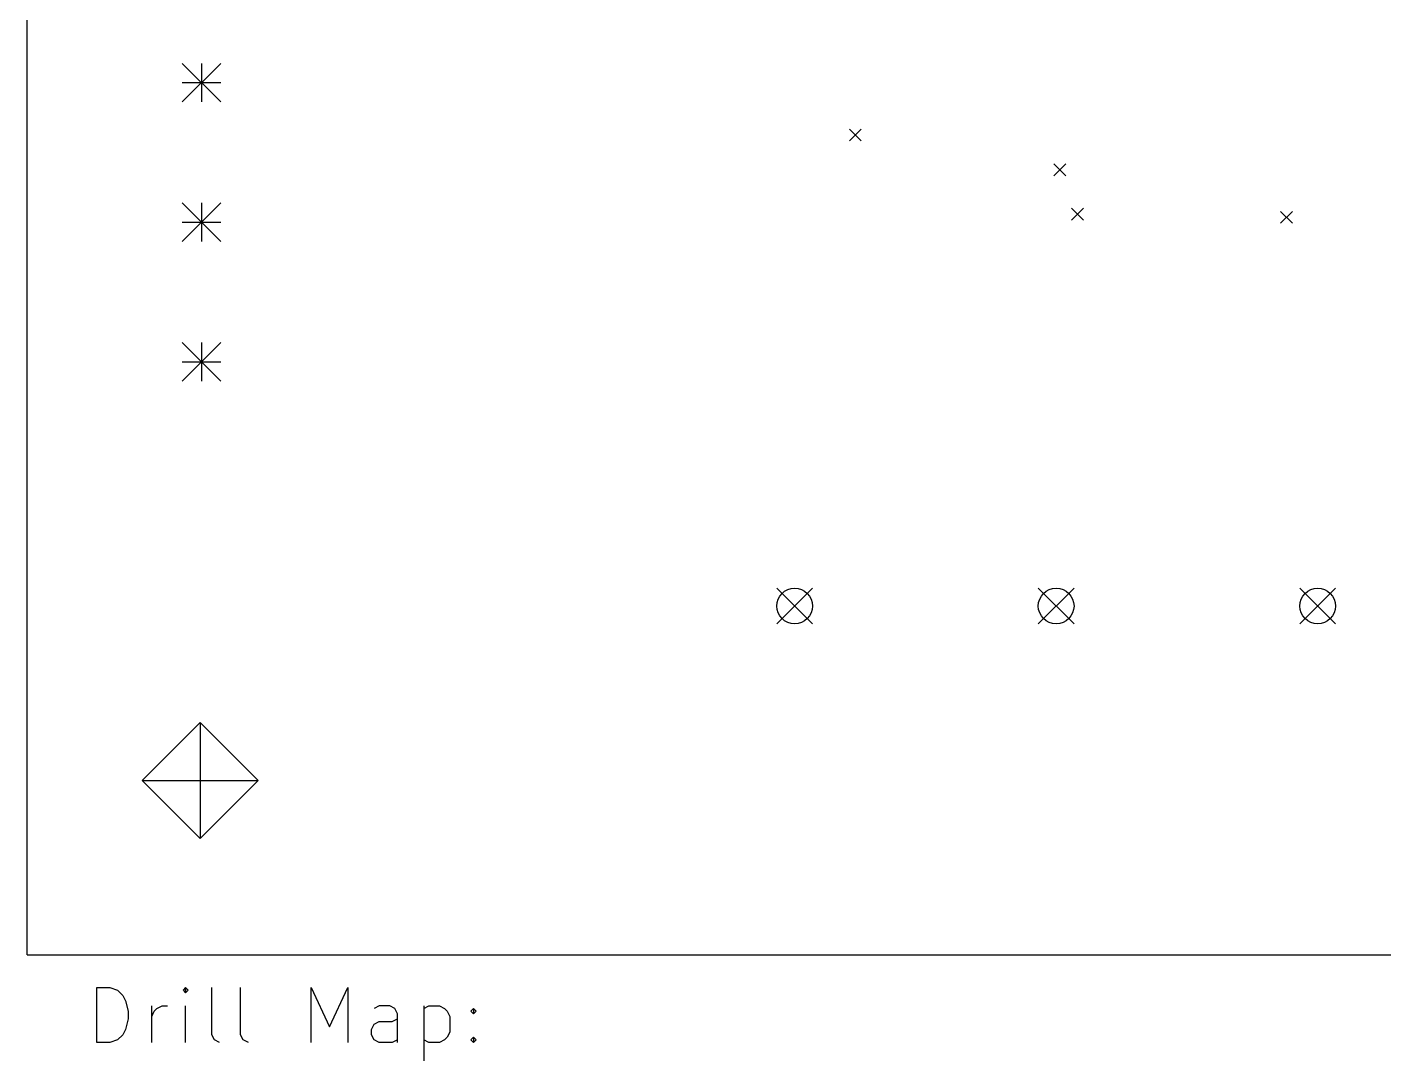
# Model space of a CAD drawing. Extents: x 3 to 18.8, y -15 to -2.7.
# Drawn here: x 3.1 to 5.044, y -13.352 to -11.87 of the extents above; entities that cross this region are included whole.
import ezdxf

# ---------------------------------------------------------------- set-up
doc = ezdxf.new("R2010")
doc.units = 0
doc.header["$MEASUREMENT"] = 0
doc.layers.add('BLACK', color=7, linetype='CONTINUOUS')

msp = doc.modelspace()

# ---------------------------------------------------------------- linework, layer by layer
at = {"layer": 'BLACK', "linetype": 'CONTINUOUS'}
for p, q in [((3.1, -13.2), (3.1, -2.7)), ((3.3224, -11.9224), (3.3776, -11.9776)), ((3.3776, -11.9224), (3.3224, -11.9776)), ((3.35, -11.9224), (3.35, -11.9776)), ((3.3224, -11.95), (3.3776, -11.95)), ((4.2785, -12.0165), (4.2955, -12.0335)), ((4.2955, -12.0165), (4.2785, -12.0335)), ((4.5715, -12.0665), (4.5885, -12.0835)), ((4.5885, -12.0665), (4.5715, -12.0835)), ((3.3224, -12.1224), (3.3776, -12.1776)), ((3.3776, -12.1224), (3.3224, -12.1776)), ((3.35, -12.1224), (3.35, -12.1776)), ((4.5969, -12.1299), (4.6139, -12.1469)), ((4.6139, -12.1299), (4.5969, -12.1469)), ((3.3224, -12.15), (3.3776, -12.15)), ((4.8965, -12.1345), (4.9135, -12.1515)), ((4.9135, -12.1345), (4.8965, -12.1515)), ((3.3224, -12.3224), (3.3776, -12.3776)), ((3.3776, -12.3224), (3.3224, -12.3776)), ((3.35, -12.3224), (3.35, -12.3776)), ((3.3224, -12.35), (3.3776, -12.35)), ((4.1744, -12.6744), (4.2256, -12.7256)), ((4.2256, -12.6744), (4.1744, -12.7256)), ((4.5492, -12.6744), (4.6004, -12.7256)), ((4.6004, -12.6744), (4.5492, -12.7256)), ((4.924, -12.6744), (4.9752, -12.7256)), ((4.9752, -12.6744), (4.924, -12.7256)), ((3.348, -12.867), (3.265, -12.95)), ((3.348, -12.867), (3.348, -13.033)), ((3.431, -12.95), (3.348, -12.867)), ((3.265, -12.95), (3.431, -12.95)), ((3.265, -12.95), (3.348, -13.033)), ((3.348, -13.033), (3.431, -12.95)), ((3.1, -13.2), (18.85, -13.2)), ((3.1997, -13.3256), (3.1997, -13.2468)), ((3.1997, -13.2468), (3.2185, -13.2468)), ((3.2185, -13.2468), (3.2297, -13.2506)), ((3.2297, -13.2506), (3.2372, -13.2581)), ((3.2372, -13.2581), (3.241, -13.2656)), ((3.3272, -13.2468), (3.3234, -13.2506)), ((3.3234, -13.2506), (3.3272, -13.2543)), ((3.3309, -13.2506), (3.3272, -13.2468)), ((3.3272, -13.2468), (3.3272, -13.2543)), ((3.3272, -13.2543), (3.3309, -13.2506)), ((3.3647, -13.3143), (3.3647, -13.2468)), ((3.4059, -13.3143), (3.4059, -13.2468)), ((3.5072, -13.3256), (3.5072, -13.2468)), ((3.5072, -13.2468), (3.5334, -13.3031)), ((3.5334, -13.3031), (3.5597, -13.2468)), ((3.5597, -13.2468), (3.5597, -13.3256)), ((3.241, -13.2656), (3.2447, -13.2806)), ((3.2447, -13.2806), (3.2447, -13.2918)), ((3.2785, -13.3256), (3.2785, -13.2731)), ((3.2785, -13.2881), (3.2822, -13.2806)), ((3.2822, -13.2806), (3.286, -13.2768)), ((3.286, -13.2768), (3.2935, -13.2731)), ((3.2935, -13.2731), (3.301, -13.2731)), ((3.3272, -13.3256), (3.3272, -13.2731)), ((3.6047, -13.2731), (3.5972, -13.2768)), ((3.6197, -13.2731), (3.6047, -13.2731)), ((3.6272, -13.2768), (3.6197, -13.2731)), ((3.6309, -13.2843), (3.6272, -13.2768)), ((3.6684, -13.2731), (3.6684, -13.3518)), ((3.6684, -13.2768), (3.6759, -13.2731)), ((3.6759, -13.2731), (3.6909, -13.2731)), ((3.6909, -13.2731), (3.6984, -13.2768)), ((3.6984, -13.2768), (3.7022, -13.2806)), ((3.7022, -13.2806), (3.7059, -13.2881)), ((3.7359, -13.2806), (3.7396, -13.2768)), ((3.7396, -13.2843), (3.7359, -13.2806)), ((3.7396, -13.2768), (3.7434, -13.2806)), ((3.7396, -13.2768), (3.7396, -13.2843)), ((3.7434, -13.2806), (3.7396, -13.2843)), ((3.2447, -13.2918), (3.241, -13.3068)), ((3.5934, -13.3068), (3.5972, -13.2993)), ((3.5972, -13.2993), (3.6047, -13.2956)), ((3.6047, -13.2956), (3.6234, -13.2956)), ((3.6234, -13.2956), (3.6309, -13.2918)), ((3.6309, -13.3256), (3.6309, -13.2843)), ((3.7059, -13.2881), (3.7059, -13.3106)), ((3.2372, -13.3143), (3.2297, -13.3218)), ((3.241, -13.3068), (3.2372, -13.3143)), ((3.3684, -13.3218), (3.3647, -13.3143)), ((3.4097, -13.3218), (3.4059, -13.3143)), ((3.5934, -13.3143), (3.5934, -13.3068)), ((3.5972, -13.3218), (3.5934, -13.3143)), ((3.7022, -13.3181), (3.6984, -13.3218)), ((3.7059, -13.3106), (3.7022, -13.3181)), ((3.7359, -13.3218), (3.7396, -13.3181)), ((3.7396, -13.3181), (3.7434, -13.3218)), ((3.7396, -13.3181), (3.7396, -13.3256)), ((3.2185, -13.3256), (3.1997, -13.3256)), ((3.2297, -13.3218), (3.2185, -13.3256)), ((3.3759, -13.3256), (3.3684, -13.3218)), ((3.4172, -13.3256), (3.4097, -13.3218)), ((3.6047, -13.3256), (3.5972, -13.3218)), ((3.6234, -13.3256), (3.6047, -13.3256)), ((3.6309, -13.3218), (3.6234, -13.3256)), ((3.6759, -13.3256), (3.6684, -13.3218)), ((3.6909, -13.3256), (3.6759, -13.3256)), ((3.6984, -13.3218), (3.6909, -13.3256)), ((3.7396, -13.3256), (3.7359, -13.3218)), ((3.7434, -13.3218), (3.7396, -13.3256))]:
    msp.add_line(p, q, dxfattribs=at)
at = {"layer": 'BLACK'}
for centre in [(4.2, -12.7), (4.5748, -12.7), (4.9496, -12.7)]:
    msp.add_circle(centre, 0.0256, dxfattribs=at)

doc.saveas('drawing.dxf')
